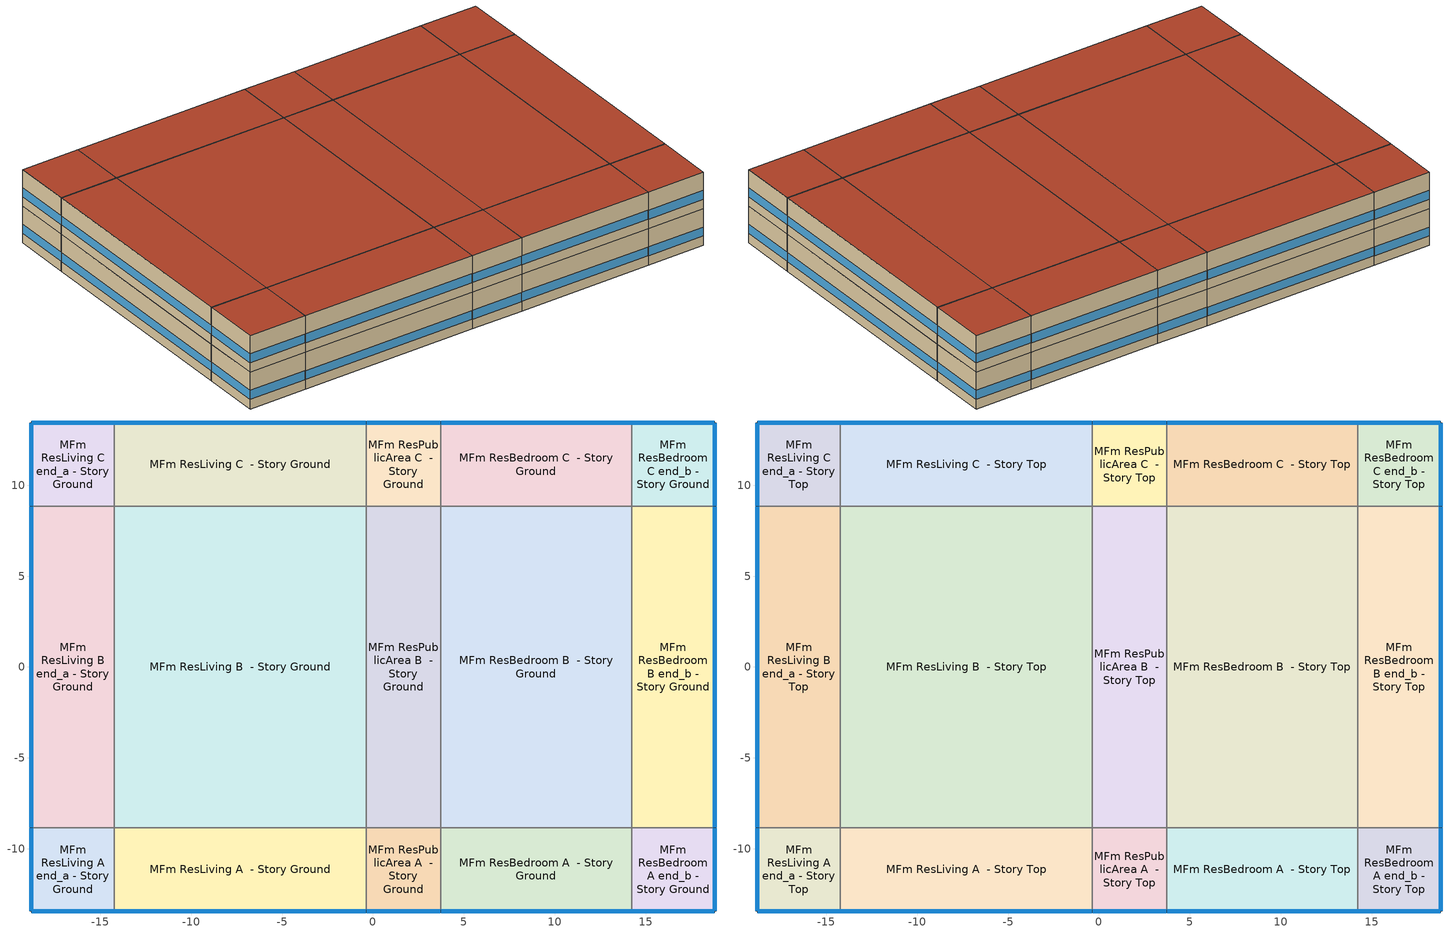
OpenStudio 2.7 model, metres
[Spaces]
MFm ResLiving A end_a - Story Ground
 floor ground: -18.79,-13.42 -18.79,-8.85 -14.22,-8.85 -14.22,-13.42 z0
 wall outside: -18.79,-8.85 -18.79,-13.42 -14.22,-13.42 z0:2.9
 wall to MFm ResLiving B end_a - Story Ground: -14.22,-8.85 -18.79,-8.85 z0:2.9
 wall to MFm ResLiving A  - Story Ground: -14.22,-13.42 -14.22,-8.85 z0:2.9
 window: -18.77,-13.42 -14.25,-13.42 / -18.79,-8.88 -18.79,-13.4 z0.76:1.46
MFm ResLiving B end_a - Story Ground
 floor ground: -18.79,-8.85 -18.79,8.85 -14.22,8.85 -14.22,-8.85 z0
 wall outside: -18.79,8.85 -18.79,-8.85 z0:2.9
 wall to MFm ResLiving C end_a - Story Ground: -14.22,8.85 -18.79,8.85 z0:2.9
 wall to MFm ResLiving B  - Story Ground: -14.22,-8.85 -14.22,8.85 z0:2.9
 window: -18.79,8.83 -18.79,-8.83 z0.76:1.46
MFm ResLiving C end_a - Story Ground
 floor ground: -18.79,8.85 -18.79,13.42 -14.22,13.42 -14.22,8.85 z0
 wall outside: -14.22,13.42 -18.79,13.42 -18.79,8.85 z0:2.9
 wall to MFm ResLiving C  - Story Ground: -14.22,8.85 -14.22,13.42 z0:2.9
 window: -14.25,13.42 -18.77,13.42 / -18.79,13.4 -18.79,8.88 z0.76:1.46
MFm ResLiving A  - Story Ground
 floor ground: -14.22,-13.42 -14.22,-8.85 -0.37,-8.85 -0.37,-13.42 z0
 wall outside: -14.22,-13.42 -0.37,-13.42 z0:2.9
 wall to MFm ResLiving B  - Story Ground: -0.37,-8.85 -14.22,-8.85 z0:2.9
 wall to MFm ResPublicArea A  - Story Ground: -0.37,-13.42 -0.37,-8.85 z0:2.9
 window: -14.2,-13.42 -0.39,-13.42 z0.76:1.46
MFm ResLiving B  - Story Ground
 floor ground: -14.22,-8.85 -14.22,8.85 -0.37,8.85 -0.37,-8.85 z0
 wall to MFm ResLiving C  - Story Ground: -0.37,8.85 -14.22,8.85 z0:2.9
 wall to MFm ResPublicArea B  - Story Ground: -0.37,-8.85 -0.37,8.85 z0:2.9
MFm ResLiving C  - Story Ground
 floor ground: -14.22,8.85 -14.22,13.42 -0.37,13.42 -0.37,8.85 z0
 wall outside: -0.37,13.42 -14.22,13.42 z0:2.9
 wall to MFm ResPublicArea C  - Story Ground: -0.37,8.85 -0.37,13.42 z0:2.9
 window: -0.39,13.42 -14.2,13.42 z0.76:1.46
MFm ResPublicArea A  - Story Ground
 floor ground: -0.37,-13.42 -0.37,-8.85 3.72,-8.85 3.72,-13.42 z0
 wall outside: -0.37,-13.42 3.72,-13.42 z0:2.9
 wall to MFm ResPublicArea B  - Story Ground: 3.72,-8.85 -0.37,-8.85 z0:2.9
 wall to MFm ResBedroom A  - Story Ground: 3.72,-13.42 3.72,-8.85 z0:2.9
 window: -0.34,-13.42 3.69,-13.42 z0.76:1.47
MFm ResPublicArea B  - Story Ground
 floor ground: -0.37,-8.85 -0.37,8.85 3.72,8.85 3.72,-8.85 z0
 wall to MFm ResPublicArea C  - Story Ground: 3.72,8.85 -0.37,8.85 z0:2.9
 wall to MFm ResBedroom B  - Story Ground: 3.72,-8.85 3.72,8.85 z0:2.9
MFm ResPublicArea C  - Story Ground
 floor ground: -0.37,8.85 -0.37,13.42 3.72,13.42 3.72,8.85 z0
 wall outside: 3.72,13.42 -0.37,13.42 z0:2.9
 wall to MFm ResBedroom C  - Story Ground: 3.72,8.85 3.72,13.42 z0:2.9
 window: 3.69,13.42 -0.34,13.42 z0.76:1.47
MFm ResBedroom A  - Story Ground
 floor ground: 3.72,-13.42 3.72,-8.85 14.22,-8.85 14.22,-13.42 z0
 wall outside: 3.72,-13.42 14.22,-13.42 z0:2.9
 wall to MFm ResBedroom B  - Story Ground: 14.22,-8.85 3.72,-8.85 z0:2.9
 wall to MFm ResBedroom A end_b - Story Ground: 14.22,-13.42 14.22,-8.85 z0:2.9
 window: 3.74,-13.42 14.2,-13.42 z0.76:1.46
MFm ResBedroom B  - Story Ground
 floor ground: 3.72,-8.85 3.72,8.85 14.22,8.85 14.22,-8.85 z0
 wall to MFm ResBedroom C  - Story Ground: 14.22,8.85 3.72,8.85 z0:2.9
 wall to MFm ResBedroom B end_b - Story Ground: 14.22,-8.85 14.22,8.85 z0:2.9
MFm ResBedroom C  - Story Ground
 floor ground: 3.72,8.85 3.72,13.42 14.22,13.42 14.22,8.85 z0
 wall outside: 14.22,13.42 3.72,13.42 z0:2.9
 wall to MFm ResBedroom C end_b - Story Ground: 14.22,8.85 14.22,13.42 z0:2.9
 window: 14.2,13.42 3.74,13.42 z0.76:1.46
MFm ResBedroom A end_b - Story Ground
 floor ground: 14.22,-13.42 14.22,-8.85 18.79,-8.85 18.79,-13.42 z0
 wall outside: 14.22,-13.42 18.79,-13.42 18.79,-8.85 z0:2.9
 wall to MFm ResBedroom B end_b - Story Ground: 18.79,-8.85 14.22,-8.85 z0:2.9
 window: 14.25,-13.42 18.77,-13.42 / 18.79,-13.4 18.79,-8.88 z0.76:1.46
MFm ResBedroom B end_b - Story Ground
 floor ground: 14.22,-8.85 14.22,8.85 18.79,8.85 18.79,-8.85 z0
 wall outside: 18.79,-8.85 18.79,8.85 z0:2.9
 wall to MFm ResBedroom C end_b - Story Ground: 18.79,8.85 14.22,8.85 z0:2.9
 window: 18.79,-8.83 18.79,8.83 z0.76:1.46
MFm ResBedroom C end_b - Story Ground
 floor ground: 14.22,8.85 14.22,13.42 18.79,13.42 18.79,8.85 z0
 wall outside: 18.79,8.85 18.79,13.42 14.22,13.42 z0:2.9
 window: 18.77,13.42 14.25,13.42 / 18.79,8.88 18.79,13.4 z0.76:1.46
MFm ResLiving A end_a - Story Top
 floor to MFm ResLiving A end_a - Story Ground: -18.79,-13.42 -18.79,-8.85 -14.22,-8.85 -14.22,-13.42 z2.9
 wall outside: -18.79,-8.85 -18.79,-13.42 -14.22,-13.42 z2.9:5.79
 wall to MFm ResLiving B end_a - Story Top: -14.22,-8.85 -18.79,-8.85 z2.9:5.79
 wall to MFm ResLiving A  - Story Top: -14.22,-13.42 -14.22,-8.85 z2.9:5.79
 window: -18.77,-13.42 -14.25,-13.42 / -18.79,-8.88 -18.79,-13.4 z3.66:4.36
 roof outside: -14.22,-13.42 -14.22,-8.85 -18.79,-8.85 -18.79,-13.42 z5.79
MFm ResLiving B end_a - Story Top
 floor to MFm ResLiving B end_a - Story Ground: -18.79,-8.85 -18.79,8.85 -14.22,8.85 -14.22,-8.85 z2.9
 wall outside: -18.79,8.85 -18.79,-8.85 z2.9:5.79
 wall to MFm ResLiving C end_a - Story Top: -14.22,8.85 -18.79,8.85 z2.9:5.79
 wall to MFm ResLiving B  - Story Top: -14.22,-8.85 -14.22,8.85 z2.9:5.79
 window: -18.79,8.83 -18.79,-8.83 z3.66:4.35
 roof outside: -14.22,-8.85 -14.22,8.85 -18.79,8.85 -18.79,-8.85 z5.79
MFm ResLiving C end_a - Story Top
 floor to MFm ResLiving C end_a - Story Ground: -18.79,8.85 -18.79,13.42 -14.22,13.42 -14.22,8.85 z2.9
 wall outside: -14.22,13.42 -18.79,13.42 -18.79,8.85 z2.9:5.79
 wall to MFm ResLiving C  - Story Top: -14.22,8.85 -14.22,13.42 z2.9:5.79
 window: -18.79,13.4 -18.79,8.88 / -14.25,13.42 -18.77,13.42 z3.66:4.36
 roof outside: -14.22,8.85 -14.22,13.42 -18.79,13.42 -18.79,8.85 z5.79
MFm ResLiving A  - Story Top
 floor to MFm ResLiving A  - Story Ground: -14.22,-13.42 -14.22,-8.85 -0.37,-8.85 -0.37,-13.42 z2.9
 wall outside: -14.22,-13.42 -0.37,-13.42 z2.9:5.79
 wall to MFm ResLiving B  - Story Top: -0.37,-8.85 -14.22,-8.85 z2.9:5.79
 wall to MFm ResPublicArea A  - Story Top: -0.37,-13.42 -0.37,-8.85 z2.9:5.79
 window: -14.2,-13.42 -0.39,-13.42 z3.66:4.36
 roof outside: -0.37,-13.42 -0.37,-8.85 -14.22,-8.85 -14.22,-13.42 z5.79
MFm ResLiving B  - Story Top
 floor to MFm ResLiving B  - Story Ground: -14.22,-8.85 -14.22,8.85 -0.37,8.85 -0.37,-8.85 z2.9
 wall to MFm ResLiving C  - Story Top: -0.37,8.85 -14.22,8.85 z2.9:5.79
 wall to MFm ResPublicArea B  - Story Top: -0.37,-8.85 -0.37,8.85 z2.9:5.79
 roof outside: -0.37,-8.85 -0.37,8.85 -14.22,8.85 -14.22,-8.85 z5.79
MFm ResLiving C  - Story Top
 floor to MFm ResLiving C  - Story Ground: -14.22,8.85 -14.22,13.42 -0.37,13.42 -0.37,8.85 z2.9
 wall outside: -0.37,13.42 -14.22,13.42 z2.9:5.79
 wall to MFm ResPublicArea C  - Story Top: -0.37,8.85 -0.37,13.42 z2.9:5.79
 window: -0.39,13.42 -14.2,13.42 z3.66:4.36
 roof outside: -0.37,8.85 -0.37,13.42 -14.22,13.42 -14.22,8.85 z5.79
MFm ResPublicArea A  - Story Top
 floor to MFm ResPublicArea A  - Story Ground: -0.37,-13.42 -0.37,-8.85 3.72,-8.85 3.72,-13.42 z2.9
 wall outside: -0.37,-13.42 3.72,-13.42 z2.9:5.79
 wall to MFm ResPublicArea B  - Story Top: 3.72,-8.85 -0.37,-8.85 z2.9:5.79
 wall to MFm ResBedroom A  - Story Top: 3.72,-13.42 3.72,-8.85 z2.9:5.79
 window: -0.34,-13.42 3.69,-13.42 z3.66:4.36
 roof outside: 3.72,-13.42 3.72,-8.85 -0.37,-8.85 -0.37,-13.42 z5.79
MFm ResPublicArea B  - Story Top
 floor to MFm ResPublicArea B  - Story Ground: -0.37,-8.85 -0.37,8.85 3.72,8.85 3.72,-8.85 z2.9
 wall to MFm ResPublicArea C  - Story Top: 3.72,8.85 -0.37,8.85 z2.9:5.79
 wall to MFm ResBedroom B  - Story Top: 3.72,-8.85 3.72,8.85 z2.9:5.79
 roof outside: 3.72,-8.85 3.72,8.85 -0.37,8.85 -0.37,-8.85 z5.79
MFm ResPublicArea C  - Story Top
 floor to MFm ResPublicArea C  - Story Ground: -0.37,8.85 -0.37,13.42 3.72,13.42 3.72,8.85 z2.9
 wall outside: 3.72,13.42 -0.37,13.42 z2.9:5.79
 wall to MFm ResBedroom C  - Story Top: 3.72,8.85 3.72,13.42 z2.9:5.79
 window: 3.69,13.42 -0.34,13.42 z3.66:4.36
 roof outside: 3.72,8.85 3.72,13.42 -0.37,13.42 -0.37,8.85 z5.79
MFm ResBedroom A  - Story Top
 floor to MFm ResBedroom A  - Story Ground: 3.72,-13.42 3.72,-8.85 14.22,-8.85 14.22,-13.42 z2.9
 wall outside: 3.72,-13.42 14.22,-13.42 z2.9:5.79
 wall to MFm ResBedroom B  - Story Top: 14.22,-8.85 3.72,-8.85 z2.9:5.79
 wall to MFm ResBedroom A end_b - Story Top: 14.22,-13.42 14.22,-8.85 z2.9:5.79
 window: 3.74,-13.42 14.2,-13.42 z3.66:4.36
 roof outside: 14.22,-13.42 14.22,-8.85 3.72,-8.85 3.72,-13.42 z5.79
MFm ResBedroom B  - Story Top
 floor to MFm ResBedroom B  - Story Ground: 3.72,-8.85 3.72,8.85 14.22,8.85 14.22,-8.85 z2.9
 wall to MFm ResBedroom C  - Story Top: 14.22,8.85 3.72,8.85 z2.9:5.79
 wall to MFm ResBedroom B end_b - Story Top: 14.22,-8.85 14.22,8.85 z2.9:5.79
 roof outside: 14.22,-8.85 14.22,8.85 3.72,8.85 3.72,-8.85 z5.79
MFm ResBedroom C  - Story Top
 floor to MFm ResBedroom C  - Story Ground: 3.72,8.85 3.72,13.42 14.22,13.42 14.22,8.85 z2.9
 wall outside: 14.22,13.42 3.72,13.42 z2.9:5.79
 wall to MFm ResBedroom C end_b - Story Top: 14.22,8.85 14.22,13.42 z2.9:5.79
 window: 14.2,13.42 3.74,13.42 z3.66:4.36
 roof outside: 14.22,8.85 14.22,13.42 3.72,13.42 3.72,8.85 z5.79
MFm ResBedroom A end_b - Story Top
 floor to MFm ResBedroom A end_b - Story Ground: 14.22,-13.42 14.22,-8.85 18.79,-8.85 18.79,-13.42 z2.9
 wall outside: 14.22,-13.42 18.79,-13.42 18.79,-8.85 z2.9:5.79
 wall to MFm ResBedroom B end_b - Story Top: 18.79,-8.85 14.22,-8.85 z2.9:5.79
 window: 14.25,-13.42 18.77,-13.42 / 18.79,-13.4 18.79,-8.88 z3.66:4.36
 roof outside: 18.79,-13.42 18.79,-8.85 14.22,-8.85 14.22,-13.42 z5.79
MFm ResBedroom B end_b - Story Top
 floor to MFm ResBedroom B end_b - Story Ground: 14.22,-8.85 14.22,8.85 18.79,8.85 18.79,-8.85 z2.9
 wall outside: 18.79,-8.85 18.79,8.85 z2.9:5.79
 wall to MFm ResBedroom C end_b - Story Top: 18.79,8.85 14.22,8.85 z2.9:5.79
 window: 18.79,-8.83 18.79,8.83 z3.66:4.35
 roof outside: 18.79,-8.85 18.79,8.85 14.22,8.85 14.22,-8.85 z5.79
MFm ResBedroom C end_b - Story Top
 floor to MFm ResBedroom C end_b - Story Ground: 14.22,8.85 14.22,13.42 18.79,13.42 18.79,8.85 z2.9
 wall outside: 18.79,8.85 18.79,13.42 14.22,13.42 z2.9:5.79
 window: 18.77,13.42 14.25,13.42 / 18.79,8.88 18.79,13.4 z3.66:4.36
 roof outside: 18.79,8.85 18.79,13.42 14.22,13.42 14.22,8.85 z5.79
[Building]
DEER Pre-1975|MFm
[Site]
Site 1
[ClimateZones]
Climate Zone Institution Name 1=CEC; Climate Zone Document Name 1=California Climate Zone Descriptions; Climate Zone Document Year 1=1995; Climate Zone Value 1=6
[SizingPeriod:DesignDay] Barometric Pressure {Pa}=100977; Sky Clearness=0; Rain Indicator=0; Snow Indicator=0; Day of Month=21; Daylight Saving Time Indicator=0; Humidity Indicating Type=Wetbulb; Dry-Bulb Temperature Range Modifier Type=DefaultMultipliers
Name | Maximum Dry-Bulb Temperature {C} | Daily Dry-Bulb Temperature Range {deltaC} | Humidity Indicating Conditions at Maximum Dry-Bulb | Wind Speed {m/s} | Wind Direction {deg} | Month | Day Type | Solar Model Indicator | ASHRAE Taub | ASHRAE Taud
Houston Bush Intercontinental Ann Htg 99.6% Condns DB | -1.6 | 0 | -1.6 | 2.8 | 0 | 1 | WinterDesignDay | ASHRAEClearSky
Houston Bush Intercontinental Ann Clg .4% Condns DB=>MWB | 36 | 10.1 | 24.8 | 3.5 | 170 | 7 | SummerDesignDay | ASHRAETau | 0.499 | 1.97
[SpaceType] Standards Building Type=MFm
Name | Standards Space Type
MFm ResLiving | ResLiving
MFm ResPublicArea | ResPublicArea
MFm ResBedroom | ResBedroom
[BuildingStory] Nominal Floor to Floor Height {m}=2.8956
Name | Nominal Z Coordinate {m}
Story Ground | 0
Story Top | 2.8956
[Space]
Name | Space Type | Building Story | Thermal Zone
MFm ResLiving A end_a - Story Ground | MFm ResLiving | Story Ground | Zone MFm ResLiving A end_a - Story Ground
MFm ResLiving B end_a - Story Ground | MFm ResLiving | Story Ground | Zone MFm ResLiving B end_a - Story Ground
MFm ResLiving C end_a - Story Ground | MFm ResLiving | Story Ground | Zone MFm ResLiving C end_a - Story Ground
MFm ResLiving A  - Story Ground | MFm ResLiving | Story Ground | Zone MFm ResLiving A  - Story Ground
MFm ResLiving B  - Story Ground | MFm ResLiving | Story Ground | Zone MFm ResLiving B  - Story Ground
MFm ResLiving C  - Story Ground | MFm ResLiving | Story Ground | Zone MFm ResLiving C  - Story Ground
MFm ResPublicArea A  - Story Ground | MFm ResPublicArea | Story Ground | Zone MFm ResPublicArea A  - Story Ground
MFm ResPublicArea B  - Story Ground | MFm ResPublicArea | Story Ground | Zone MFm ResPublicArea B  - Story Ground
MFm ResPublicArea C  - Story Ground | MFm ResPublicArea | Story Ground | Zone MFm ResPublicArea C  - Story Ground
MFm ResBedroom A  - Story Ground | MFm ResBedroom | Story Ground | Zone MFm ResBedroom A  - Story Ground
MFm ResBedroom B  - Story Ground | MFm ResBedroom | Story Ground | Zone MFm ResBedroom B  - Story Ground
MFm ResBedroom C  - Story Ground | MFm ResBedroom | Story Ground | Zone MFm ResBedroom C  - Story Ground
MFm ResBedroom A end_b - Story Ground | MFm ResBedroom | Story Ground | Zone MFm ResBedroom A end_b - Story Ground
MFm ResBedroom B end_b - Story Ground | MFm ResBedroom | Story Ground | Zone MFm ResBedroom B end_b - Story Ground
MFm ResBedroom C end_b - Story Ground | MFm ResBedroom | Story Ground | Zone MFm ResBedroom C end_b - Story Ground
MFm ResLiving A end_a - Story Top | MFm ResLiving | Story Top | Zone MFm ResLiving A end_a - Story Top
MFm ResLiving B end_a - Story Top | MFm ResLiving | Story Top | Zone MFm ResLiving B end_a - Story Top
MFm ResLiving C end_a - Story Top | MFm ResLiving | Story Top | Zone MFm ResLiving C end_a - Story Top
MFm ResLiving A  - Story Top | MFm ResLiving | Story Top | Zone MFm ResLiving A  - Story Top
MFm ResLiving B  - Story Top | MFm ResLiving | Story Top | Zone MFm ResLiving B  - Story Top
MFm ResLiving C  - Story Top | MFm ResLiving | Story Top | Zone MFm ResLiving C  - Story Top
MFm ResPublicArea A  - Story Top | MFm ResPublicArea | Story Top | Zone MFm ResPublicArea A  - Story Top
MFm ResPublicArea B  - Story Top | MFm ResPublicArea | Story Top | Zone MFm ResPublicArea B  - Story Top
MFm ResPublicArea C  - Story Top | MFm ResPublicArea | Story Top | Zone MFm ResPublicArea C  - Story Top
MFm ResBedroom A  - Story Top | MFm ResBedroom | Story Top | Zone MFm ResBedroom A  - Story Top
MFm ResBedroom B  - Story Top | MFm ResBedroom | Story Top | Zone MFm ResBedroom B  - Story Top
MFm ResBedroom C  - Story Top | MFm ResBedroom | Story Top | Zone MFm ResBedroom C  - Story Top
MFm ResBedroom A end_b - Story Top | MFm ResBedroom | Story Top | Zone MFm ResBedroom A end_b - Story Top
MFm ResBedroom B end_b - Story Top | MFm ResBedroom | Story Top | Zone MFm ResBedroom B end_b - Story Top
MFm ResBedroom C end_b - Story Top | MFm ResBedroom | Story Top | Zone MFm ResBedroom C end_b - Story Top
[ThermalZone] Multiplier=1; Use Ideal Air Loads=No
Zone MFm ResLiving A end_a - Story Ground; Zone MFm ResLiving B end_a - Story Ground; Zone MFm ResLiving C end_a - Story Ground; Zone MFm ResLiving A  - Story Ground; Zone MFm ResLiving B  - Story Ground; Zone MFm ResLiving C  - Story Ground; Zone MFm ResPublicArea A  - Story Ground; Zone MFm ResPublicArea B  - Story Ground; Zone MFm ResPublicArea C  - Story Ground; Zone MFm ResBedroom A  - Story Ground; Zone MFm ResBedroom B  - Story Ground; Zone MFm ResBedroom C  - Story Ground; Zone MFm ResBedroom A end_b - Story Ground; Zone MFm ResBedroom B end_b - Story Ground; Zone MFm ResBedroom C end_b - Story Ground; Zone MFm ResLiving A end_a - Story Top; Zone MFm ResLiving B end_a - Story Top; Zone MFm ResLiving C end_a - Story Top; Zone MFm ResLiving A  - Story Top; Zone MFm ResLiving B  - Story Top; Zone MFm ResLiving C  - Story Top; Zone MFm ResPublicArea A  - Story Top; Zone MFm ResPublicArea B  - Story Top; Zone MFm ResPublicArea C  - Story Top; Zone MFm ResBedroom A  - Story Top; Zone MFm ResBedroom B  - Story Top; Zone MFm ResBedroom C  - Story Top; Zone MFm ResBedroom A end_b - Story Top; Zone MFm ResBedroom B end_b - Story Top; Zone MFm ResBedroom C end_b - Story Top
[Sizing:Zone] Zone Cooling Design Supply Air Temperature Input Method=SupplyAirTemperature; Zone Cooling Design Supply Air Temperature {C}=14; Zone Cooling Design Supply Air Temperature Difference {deltaC}=11.11; Zone Heating Design Supply Air Temperature Input Method=SupplyAirTemperature; Zone Heating Design Supply Air Temperature {C}=40; Zone Heating Design Supply Air Temperature Difference {deltaC}=11.11; Zone Cooling Design Supply Air Humidity Ratio {kg-H2O/kg-air}=0.0085; Zone Heating Design Supply Air Humidity Ratio {kg-H2O/kg-air}=0.008; Cooling Design Air Flow Method=DesignDay; Heating Design Air Flow Method=DesignDay; Account for Dedicated Outdoor Air System=No; Dedicated Outdoor Air System Control Strategy=NeutralSupplyAir; Dedicated Outdoor Air Low Setpoint Temperature for Design {C}=autosize; Dedicated Outdoor Air High Setpoint Temperature for Design {C}=autosize
Zone MFm ResLiving A end_a - Story Ground; Zone MFm ResLiving B end_a - Story Ground; Zone MFm ResLiving C end_a - Story Ground; Zone MFm ResLiving A  - Story Ground; Zone MFm ResLiving B  - Story Ground; Zone MFm ResLiving C  - Story Ground; Zone MFm ResPublicArea A  - Story Ground; Zone MFm ResPublicArea B  - Story Ground; Zone MFm ResPublicArea C  - Story Ground; Zone MFm ResBedroom A  - Story Ground; Zone MFm ResBedroom B  - Story Ground; Zone MFm ResBedroom C  - Story Ground; Zone MFm ResBedroom A end_b - Story Ground; Zone MFm ResBedroom B end_b - Story Ground; Zone MFm ResBedroom C end_b - Story Ground; Zone MFm ResLiving A end_a - Story Top; Zone MFm ResLiving B end_a - Story Top; Zone MFm ResLiving C end_a - Story Top; Zone MFm ResLiving A  - Story Top; Zone MFm ResLiving B  - Story Top; Zone MFm ResLiving C  - Story Top; Zone MFm ResPublicArea A  - Story Top; Zone MFm ResPublicArea B  - Story Top; Zone MFm ResPublicArea C  - Story Top; Zone MFm ResBedroom A  - Story Top; Zone MFm ResBedroom B  - Story Top; Zone MFm ResBedroom C  - Story Top; Zone MFm ResBedroom A end_b - Story Top; Zone MFm ResBedroom B end_b - Story Top; Zone MFm ResBedroom C end_b - Story Top
